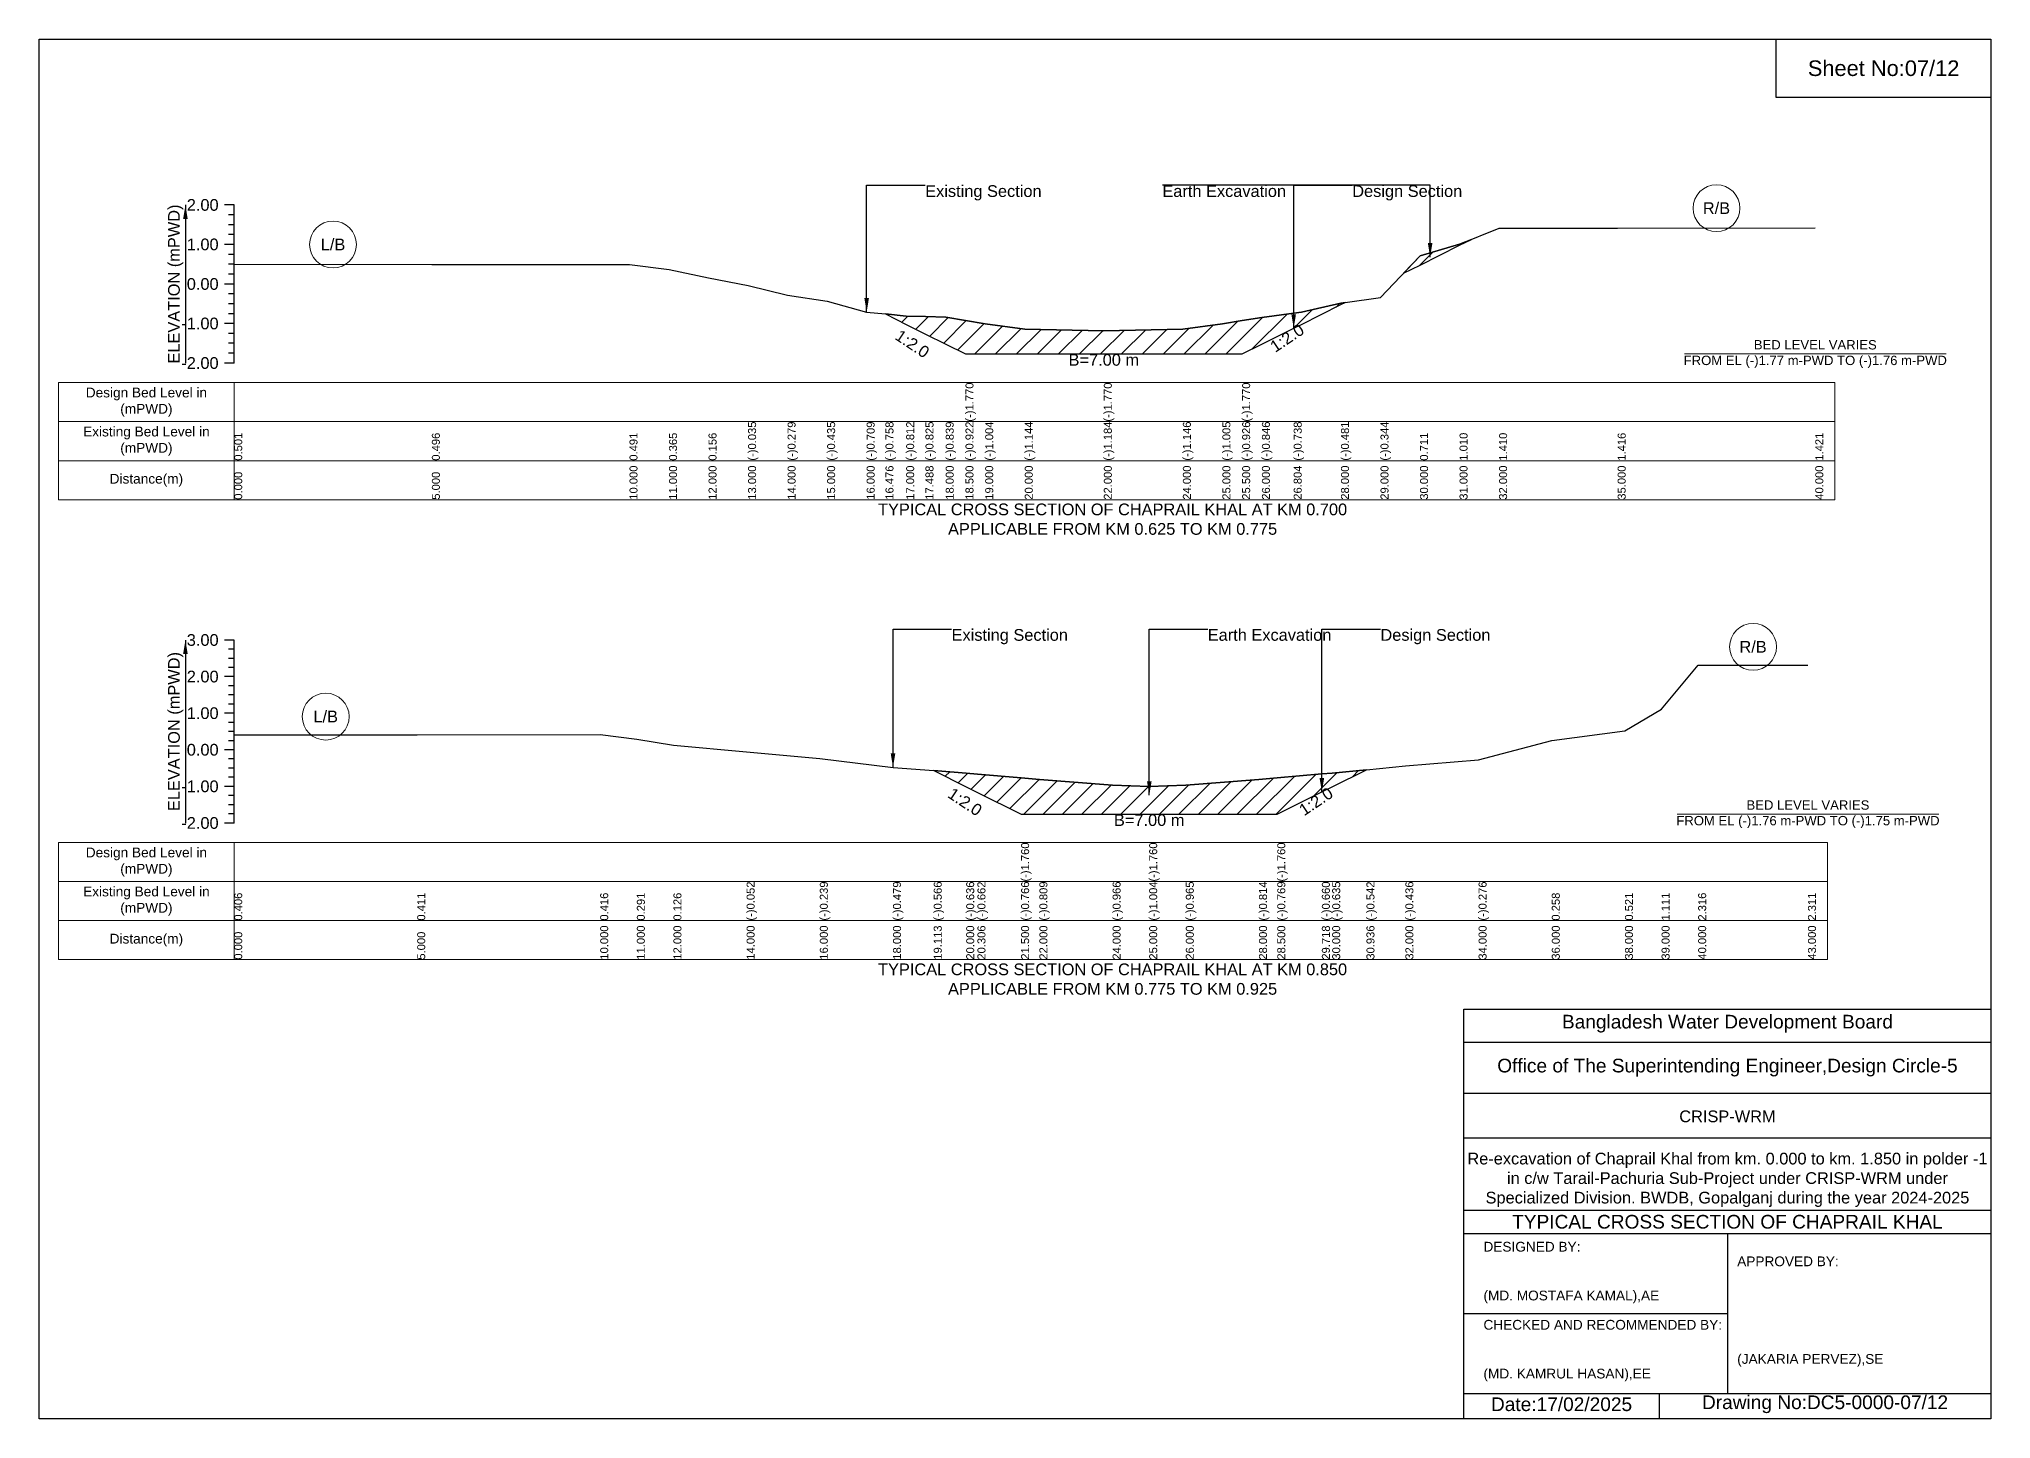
# Model space of a CAD drawing. Header units: inches. Extents: x 91000 to 218000, y -5656 to 0.
# Drawn here: x 160000 to 168000, y -5656 to 0 of the extents above; entities that cross this region are included whole.
import ezdxf

# ---------------------------------------------------------------- set-up
doc = ezdxf.new("R2010")
doc.units = ezdxf.units.IN
doc.header["$LTSCALE"] = 7
doc.header["$MEASUREMENT"] = 0
for name, color, linetype, lineweight in [('Cross section Data Border', 7, 'Continuous', 9), ('Cross Section Labels', 7, 'Continuous', 9), ('Existing_Bed_Level for Xsection', 7, 'Continuous', 25)]:
    doc.layers.add(name, color=color, linetype=linetype, lineweight=lineweight)
doc.styles.get("Standard").update_dxf_attribs({"font": 'arial.ttf'})
doc.dimstyles.get("Standard").update_dxf_attribs({"dimtxt": 0.18, "dimasz": 0.18, "dimexe": 0.18, "dimexo": 0.0625, "dimgap": 0.09, "dimtad": 0, "dimtih": 1, "dimtoh": 1, "dimdec": 4, "dimzin": 0, "dimdsep": 46, "dimtxsty": 'Standard', "dimcen": 0.09, "dimadec": 0, "dimazin": 0, "dimtfac": 1, "dimtdec": 4, "dimtofl": 0, "dimtmove": 0, "dimatfit": 3, "dimfxl": 1, "dimtolj": 1, "dimtzin": 0, "dimarcsym": 0})

msp = doc.modelspace()

# ---------------------------------------------------------------- hatches: boundary and pattern name
at = {"layer": 'Existing_Bed_Level for Xsection'}
h = msp.add_hatch(dxfattribs=at)
h.set_pattern_fill('ANSI31', color=256, scale=486, style=0)
h.paths.add_polyline_path([(165592.6, -960.1), (165660, -926.4), (165822, -845.4), (165870.6, -821.1), (165822, -840.6), (165660, -889)])
h = msp.add_hatch(dxfattribs=at)
h.set_pattern_fill('ANSI31', color=256, scale=486, style=0)
h.paths.add_polyline_path([(163469.1, -1127), (163554, -1169.4), (163633.1, -1209), (163716, -1250.4), (163797, -1290.9), (163878, -1290.9), (164040, -1290.9), (164364, -1290.9), (164688, -1290.9), (164850, -1290.9), (164931, -1290.9), (165012, -1250.4), (165142.2, -1185.3), (165174, -1169.4), (165336, -1088.4), (165353.4, -1079.7), (165336, -1082.1), (165174, -1119.5), (165142.2, -1123.8), (165012, -1141.2), (164931, -1154.1), (164850, -1167), (164688, -1189.8), (164364, -1196), (164040, -1189.5), (163878, -1166.8), (163797, -1153.5), (163716, -1140.1), (163633.1, -1137.9), (163554, -1135.7)])
h = msp.add_hatch(dxfattribs=at)
h.set_pattern_fill('ANSI31', color=256, scale=450, style=0)
h.paths.add_polyline_path([(163666.9, -2998.4), (163800, -3064.9), (163846, -3087.9), (164025, -3177.4), (164100, -3177.4), (164400, -3177.4), (164550, -3177.4), (164700, -3177.4), (165000, -3177.4), (165075, -3177.4), (165257.7, -3086), (165300, -3064.9), (165440.4, -2994.7), (165300, -3008.7), (165257.7, -3012.4), (165075, -3028.8), (165000, -3035.5), (164700, -3058.2), (164550, -3064), (164400, -3058.3), (164100, -3034.8), (164025, -3028.3), (163846, -3012.8), (163800, -3008.8)])

# ---------------------------------------------------------------- linework, layer by layer
for points in [[(160000, 0), (168000, 0), (168000, -5656), (160000, -5656)], [(167120, 0), (168000, 0), (168000, -240), (167120, -240)]]:
    msp.add_lwpolyline(points, close=True)
for points in [[(165840, -5656), (165840, -3976), (168000, -3976)], [(165840, -4112), (168000, -4112)], [(165840, -4320), (168000, -4320)], [(165840, -4504), (168000, -4504)], [(165840, -4800), (168000, -4800)], [(165840, -4896), (168000, -4896)], [(166920, -4896), (166920, -5552)], [(165840, -5224), (166920, -5224)], [(165840, -5552), (168000, -5552)], [(166640, -5552), (166640, -5656)]]:
    msp.add_lwpolyline(points)
at = {"layer": 'Cross section Data Border'}
for points in [[(160080, -1408.2), (167360, -1408.2), (167360, -1888.2), (160080, -1888.2)], [(160080, -3293.4), (167330, -3293.4), (167330, -3773.4), (160080, -3773.4)]]:
    msp.add_lwpolyline(points, close=True, dxfattribs=at)
for points in [[(160800, -1408.2), (160800, -1888.2)], [(160080, -1568.2), (167360, -1568.2)], [(160080, -1728.2), (167360, -1728.2)], [(160800, -3293.4), (160800, -3773.4)], [(160080, -3453.4), (167330, -3453.4)], [(160080, -3613.4), (167330, -3613.4)]]:
    msp.add_lwpolyline(points, dxfattribs=at)
at = {"layer": 'Cross Section Labels'}
for points in [[(166744.2, -1290.9), (167815.8, -1290.9)], [(166714.2, -3177.4), (167785.8, -3177.4)]]:
    msp.add_lwpolyline(points, dxfattribs=at)
for centre in [(166875, -693.4), (161205, -842.4), (167025, -2491.4), (161175, -2777.1)]:
    msp.add_circle(centre, 96, dxfattribs=at)
at = {"layer": 'Existing_Bed_Level for Xsection'}
for points in [[(160800, -680.2), (160760, -680.2)], [(160800, -1328.2), (160800, -1166.2), (160800, -1004.2), (160800, -842.2), (160800, -680.2)], [(160800, -720.7), (160776, -720.7)], [(160800, -761.2), (160776, -761.2)], [(160800, -923), (161610, -923.8), (162420, -924.7), (162582, -945.1), (162744, -978.9), (162906, -1009.9), (163068, -1049.4), (163230, -1074.7), (163392, -1119), (163469.1, -1127), (163554, -1135.7), (163633.1, -1137.9), (163716, -1140.1), (163797, -1153.5), (163797, -1153.5), (163878, -1166.8), (164040, -1189.5), (164364, -1196), (164364, -1196), (164688, -1189.8), (164850, -1167), (164931, -1154.1), (164931, -1154.1), (165012, -1141.2), (165142.2, -1123.8), (165174, -1119.5), (165336, -1082.1), (165353.4, -1079.7), (165498, -1059.9), (165660, -889), (165822, -840.6), (165984, -775.8), (166470, -774.8), (167280, -774)], [(160800, -842.2), (160760, -842.2)], [(160800, -801.7), (160776, -801.7)], [(160800, -882.7), (160776, -882.7)], [(160800, -923.2), (160776, -923.2)], [(160800, -1004.2), (160760, -1004.2)], [(160800, -963.7), (160776, -963.7)], [(160800, -1044.7), (160776, -1044.7)], [(160800, -1085.2), (160776, -1085.2)], [(160800, -1166.2), (160760, -1166.2)], [(160800, -1125.7), (160776, -1125.7)], [(160800, -1206.7), (160776, -1206.7)], [(160800, -1247.2), (160776, -1247.2)], [(160800, -1328.2), (160760, -1328.2)], [(160800, -1287.7), (160776, -1287.7)], [(160800, -2463.4), (160760, -2463.4)], [(160800, -3213.4), (160800, -3063.4), (160800, -2913.4), (160800, -2763.4), (160800, -2613.4), (160800, -2463.4)], [(160800, -2500.9), (160776, -2500.9)], [(160800, -2538.4), (160776, -2538.4)], [(160800, -2613.4), (160760, -2613.4)], [(160800, -2575.9), (160776, -2575.9)], [(160800, -2852.5), (161550, -2851.8), (162300, -2851), (162450, -2869.8), (162600, -2894.5), (162900, -2921.2), (163200, -2949.2), (163500, -2985.2), (163666.9, -2998.4), (163800, -3008.8), (163846, -3012.8), (164025, -3028.3), (164025, -3028.3), (164100, -3034.8), (164400, -3058.3), (164550, -3064), (164550, -3064), (164700, -3058.2), (165000, -3035.5), (165075, -3028.8), (165075, -3028.8), (165257.7, -3012.4), (165300, -3008.7), (165440.4, -2994.7), (165600, -2978.8), (165900, -2954.8), (166200, -2874.7), (166500, -2835.2), (166650, -2746.8), (166800, -2566), (167250, -2566.8)], [(160800, -2650.9), (160776, -2650.9)], [(160800, -2688.4), (160776, -2688.4)], [(160800, -2763.4), (160760, -2763.4)], [(160800, -2725.9), (160776, -2725.9)], [(160800, -2800.9), (160776, -2800.9)], [(160800, -2838.4), (160776, -2838.4)], [(160800, -2875.9), (160776, -2875.9)], [(160800, -2913.4), (160760, -2913.4)], [(160800, -2950.9), (160776, -2950.9)], [(160800, -2988.4), (160776, -2988.4)], [(160800, -3025.9), (160776, -3025.9)], [(160800, -3063.4), (160760, -3063.4)], [(160800, -3100.9), (160776, -3100.9)], [(160800, -3138.4), (160776, -3138.4)], [(160800, -3175.9), (160776, -3175.9)], [(160800, -3213.4), (160760, -3213.4)]]:
    msp.add_lwpolyline(points, dxfattribs=at)
for points in [[(165592.6, -960.1), (165660, -926.4), (165822, -845.4), (165870.6, -821.1), (165822, -840.6), (165660, -889)], [(163469.1, -1127), (163469.1, -1127), (163554, -1169.4), (163633.1, -1209), (163716, -1250.4), (163797, -1290.9), (163797, -1290.9), (163878, -1290.9), (164040, -1290.9), (164364, -1290.9), (164364, -1290.9), (164688, -1290.9), (164850, -1290.9), (164931, -1290.9), (164931, -1290.9), (165012, -1250.4), (165142.2, -1185.3), (165174, -1169.4), (165336, -1088.4), (165353.4, -1079.7), (165353.4, -1079.7), (165353.4, -1079.7), (165336, -1082.1), (165174, -1119.5), (165142.2, -1123.8), (165012, -1141.2), (164931, -1154.1), (164931, -1154.1), (164850, -1167), (164688, -1189.8), (164364, -1196), (164364, -1196), (164040, -1189.5), (163878, -1166.8), (163797, -1153.5), (163797, -1153.5), (163716, -1140.1), (163633.1, -1137.9), (163554, -1135.7), (163469.1, -1127)], [(163666.9, -2998.4), (163666.9, -2998.4), (163800, -3064.9), (163846, -3087.9), (164025, -3177.4), (164025, -3177.4), (164100, -3177.4), (164400, -3177.4), (164550, -3177.4), (164550, -3177.4), (164700, -3177.4), (165000, -3177.4), (165075, -3177.4), (165075, -3177.4), (165257.7, -3086), (165300, -3064.9), (165440.4, -2994.7), (165300, -3008.7), (165257.7, -3012.4), (165075, -3028.8), (165075, -3028.8), (165000, -3035.5), (164700, -3058.2), (164550, -3064), (164550, -3064), (164400, -3058.3), (164100, -3034.8), (164025, -3028.3), (164025, -3028.3), (163846, -3012.8), (163800, -3008.8), (163666.9, -2998.4)]]:
    msp.add_lwpolyline(points, close=True, dxfattribs=at)

# ---------------------------------------------------------------- texts
at = {"attachment_point": 5}
for s, insert, char_height in [('Sheet No:07/12', (167560, -120), 64), ('Bangladesh Water Development Board', (166920, -4036), 56), ('Office of The Superintending Engineer,Design Circle-5', (166920, -4216), 56)]:
    msp.add_mtext(s, dxfattribs=dict(at, insert=insert, char_height=char_height))
for s, insert, char_height, width, attachment_point in [('CRISP-WRM', (166920, -4416), 48, 2240, 5), ('Re-excavation of Chaprail Khal from km. 0.000 to km. 1.850 in polder -1  in c/w Tarail-Pachuria Sub-Project under CRISP-WRM under Specialized Division. BWDB, Gopalganj during the year 2024-2025', (166920, -4676), 48, 2160, 5), ('TYPICAL CROSS SECTION OF CHAPRAIL KHAL', (166920, -4848), 56, 2240, 5), ('DESIGNED BY:^J^J^J(MD. MOSTAFA KAMAL),AE', (165920, -5056), 40, 1120, 4), ('APPROVED BY:^J^J^J^J^J^J(JAKARIA PERVEZ),SE', (166960, -5216), 40, 1120, 4), ('CHECKED AND RECOMMENDED BY:^J^J^J(MD. KAMRUL HASAN),EE', (165920, -5376), 40, 1120, 4), ('Date:17/02/2025', (166240, -5596), 56, 1120, 5), ('Drawing No:DC5-0000-07/12', (167320, -5596), 56, 1760, 5)]:
    msp.add_mtext(s, dxfattribs=dict(insert=insert, char_height=char_height, width=width, attachment_point=attachment_point))
at = {"layer": 'Cross section Data Border', "char_height": 40, "width": 640, "attachment_point": 5}
for s, insert in [('Design Bed Level in (mPWD)', (160440, -1488.2)), ('Existing Bed Level in (mPWD)', (160440, -1648.2)), ('Distance(m)', (160440, -1808.2)), ('Design Bed Level in (mPWD)', (160440, -3373.4)), ('Existing Bed Level in (mPWD)', (160440, -3533.4)), ('Distance(m)', (160440, -3693.4))]:
    msp.add_mtext(s, dxfattribs=dict(at, insert=insert))
at = {"layer": 'Cross Section Labels'}
for s, insert, char_height, attachment_point in [('Existing Section', (163632, -599.2), 48, 1), ('Earth Excavation', (164604, -599.2), 48, 1), ('Design Section', (165382.2, -599.2), 48, 1), ('R/B', (166875, -693.4), 48, 5), ('L/B', (161205, -842.4), 48, 5), ('BED LEVEL VARIES ^JFROM EL (-)1.77 m-PWD TO (-)1.76 m-PWD', (167280, -1290.9), 38.4, 5), ('B=7.00 m', (164364, -1290.9), 48, 2), ('TYPICAL CROSS SECTION OF CHAPRAIL KHAL AT KM 0.700^JAPPLICABLE FROM KM 0.625 TO KM 0.775', (164400, -1968.2), 48, 5), ('Existing Section', (163740, -2418.4), 48, 1), ('Earth Excavation', (164790, -2418.4), 48, 1), ('Design Section', (165497.7, -2418.4), 48, 1), ('R/B', (167025, -2491.4), 48, 5), ('L/B', (161175, -2777.1), 48, 5), ('BED LEVEL VARIES ^JFROM EL (-)1.76 m-PWD TO (-)1.75 m-PWD', (167250, -3177.4), 38.4, 5), ('B=7.00 m', (164550, -3177.4), 48, 2), ('TYPICAL CROSS SECTION OF CHAPRAIL KHAL AT KM 0.850^JAPPLICABLE FROM KM 0.775 TO KM 0.925', (164400, -3853.4), 48, 5)]:
    msp.add_mtext(s, dxfattribs=dict(at, insert=insert, char_height=char_height, attachment_point=attachment_point))
at = {"layer": 'Cross Section Labels', "char_height": 48, "attachment_point": 2}
for insert, rotation in [((163592.6, -1229.2), 326.30993), ((165101.7, -1205.6), 33.69007), ((163808.5, -3106.6), 326.30993), ((165220.2, -3104.8), 33.69007)]:
    msp.add_mtext('1:2.0', dxfattribs=dict(at, insert=insert, rotation=rotation))
at = {"layer": 'Existing_Bed_Level for Xsection', "rotation": 90}
for s, insert, char_height, attachment_point in [('ELEVATION (mPWD)', (160560, -1004.2), 48, 5), ('(-)1.770', (163797, -1568.2), 32.8, 1), ('(-)1.770', (164364, -1568.2), 32.8, 1), ('(-)1.770', (164931, -1568.2), 32.8, 1), ('(-)0.035', (162906, -1728.2), 32.8, 1), ('(-)0.279', (163068, -1728.2), 32.8, 1), ('(-)0.435', (163230, -1728.2), 32.8, 1), ('(-)0.709', (163392, -1728.2), 32.8, 1), ('(-)0.758', (163469.1, -1728.2), 32.8, 1), ('(-)0.812', (163554, -1728.2), 32.8, 1), ('(-)0.825', (163633.1, -1728.2), 32.8, 1), ('(-)0.839', (163716, -1728.2), 32.8, 1), ('(-)0.922', (163797, -1728.2), 32.8, 1), ('(-)1.004', (163878, -1728.2), 32.8, 1), ('(-)1.144', (164040, -1728.2), 32.8, 1), ('(-)1.184', (164364, -1728.2), 32.8, 1), ('(-)1.146', (164688, -1728.2), 32.8, 1), ('(-)1.005', (164850, -1728.2), 32.8, 1), ('(-)0.926', (164931, -1728.2), 32.8, 1), ('(-)0.846', (165012, -1728.2), 32.8, 1), ('(-)0.738', (165142.2, -1728.2), 32.8, 1), ('(-)0.481', (165336, -1728.2), 32.8, 1), ('(-)0.344', (165498, -1728.2), 32.8, 1), ('0.501', (160800, -1728.2), 32.8, 1), ('0.496', (161610, -1728.2), 32.8, 1), ('0.491', (162420, -1728.2), 32.8, 1), ('0.365', (162582, -1728.2), 32.8, 1), ('0.156', (162744, -1728.2), 32.8, 1), ('0.711', (165660, -1728.2), 32.8, 1), ('1.010', (165822, -1728.2), 32.8, 1), ('1.410', (165984, -1728.2), 32.8, 1), ('1.416', (166470, -1728.2), 32.8, 1), ('1.421', (167280, -1728.2), 32.8, 1), ('10.000', (162420, -1888.2), 32.8, 1), ('11.000', (162582, -1888.2), 32.8, 1), ('12.000', (162744, -1888.2), 32.8, 1), ('13.000', (162906, -1888.2), 32.8, 1), ('14.000', (163068, -1888.2), 32.8, 1), ('15.000', (163230, -1888.2), 32.8, 1), ('16.000', (163392, -1888.2), 32.8, 1), ('16.476', (163469.1, -1888.2), 32.8, 1), ('17.000', (163554, -1888.2), 32.8, 1), ('17.488', (163633.1, -1888.2), 32.8, 1), ('18.000', (163716, -1888.2), 32.8, 1), ('18.500', (163797, -1888.2), 32.8, 1), ('19.000', (163878, -1888.2), 32.8, 1), ('20.000', (164040, -1888.2), 32.8, 1), ('22.000', (164364, -1888.2), 32.8, 1), ('24.000', (164688, -1888.2), 32.8, 1), ('25.000', (164850, -1888.2), 32.8, 1), ('25.500', (164931, -1888.2), 32.8, 1), ('26.000', (165012, -1888.2), 32.8, 1), ('26.804', (165142.2, -1888.2), 32.8, 1), ('28.000', (165336, -1888.2), 32.8, 1), ('29.000', (165498, -1888.2), 32.8, 1), ('30.000', (165660, -1888.2), 32.8, 1), ('31.000', (165822, -1888.2), 32.8, 1), ('32.000', (165984, -1888.2), 32.8, 1), ('35.000', (166470, -1888.2), 32.8, 1), ('40.000', (167280, -1888.2), 32.8, 1), ('0.000', (160800, -1888.2), 32.8, 1), ('5.000', (161610, -1888.2), 32.8, 1), ('ELEVATION (mPWD)', (160560, -2838.4), 48, 5), ('(-)1.760', (164025, -3453.4), 32.8, 1), ('(-)1.760', (164550, -3453.4), 32.8, 1), ('(-)1.760', (165075, -3453.4), 32.8, 1), ('0.406', (160800, -3613.4), 32.8, 1), ('0.411', (161550, -3613.4), 32.8, 1), ('0.416', (162300, -3613.4), 32.8, 1), ('0.291', (162450, -3613.4), 32.8, 1), ('0.126', (162600, -3613.4), 32.8, 1), ('(-)0.052', (162900, -3613.4), 32.8, 1), ('(-)0.239', (163200, -3613.4), 32.8, 1), ('(-)0.479', (163500, -3613.4), 32.8, 1), ('(-)0.566', (163666.9, -3613.4), 32.8, 1), ('(-)0.636', (163800, -3613.4), 32.8, 1), ('(-)0.662', (163846, -3613.4), 32.8, 1), ('(-)0.766', (164025, -3613.4), 32.8, 1), ('(-)0.809', (164100, -3613.4), 32.8, 1), ('(-)0.966', (164400, -3613.4), 32.8, 1), ('(-)1.004', (164550, -3613.4), 32.8, 1), ('(-)0.965', (164700, -3613.4), 32.8, 1), ('(-)0.814', (165000, -3613.4), 32.8, 1), ('(-)0.769', (165075, -3613.4), 32.8, 1), ('(-)0.660', (165257.7, -3613.4), 32.8, 1), ('(-)0.635', (165300, -3613.4), 32.8, 1), ('(-)0.542', (165440.4, -3613.4), 32.8, 1), ('(-)0.436', (165600, -3613.4), 32.8, 1), ('(-)0.276', (165900, -3613.4), 32.8, 1), ('0.258', (166200, -3613.4), 32.8, 1), ('0.521', (166500, -3613.4), 32.8, 1), ('1.111', (166650, -3613.4), 32.8, 1), ('2.316', (166800, -3613.4), 32.8, 1), ('2.311', (167250, -3613.4), 32.8, 1), ('0.000', (160800, -3773.4), 32.8, 1), ('5.000', (161550, -3773.4), 32.8, 1), ('10.000', (162300, -3773.4), 32.8, 1), ('11.000', (162450, -3773.4), 32.8, 1), ('12.000', (162600, -3773.4), 32.8, 1), ('14.000', (162900, -3773.4), 32.8, 1), ('16.000', (163200, -3773.4), 32.8, 1), ('18.000', (163500, -3773.4), 32.8, 1), ('19.113', (163666.9, -3773.4), 32.8, 1), ('20.000', (163800, -3773.4), 32.8, 1), ('20.306', (163846, -3773.4), 32.8, 1), ('21.500', (164025, -3773.4), 32.8, 1), ('22.000', (164100, -3773.4), 32.8, 1), ('24.000', (164400, -3773.4), 32.8, 1), ('25.000', (164550, -3773.4), 32.8, 1), ('26.000', (164700, -3773.4), 32.8, 1), ('28.000', (165000, -3773.4), 32.8, 1), ('28.500', (165075, -3773.4), 32.8, 1), ('29.718', (165257.7, -3773.4), 32.8, 1), ('30.000', (165300, -3773.4), 32.8, 1), ('30.936', (165440.4, -3773.4), 32.8, 1), ('32.000', (165600, -3773.4), 32.8, 1), ('34.000', (165900, -3773.4), 32.8, 1), ('36.000', (166200, -3773.4), 32.8, 1), ('38.000', (166500, -3773.4), 32.8, 1), ('39.000', (166650, -3773.4), 32.8, 1), ('40.000', (166800, -3773.4), 32.8, 1), ('43.000', (167250, -3773.4), 32.8, 1)]:
    msp.add_mtext(s, dxfattribs=dict(at, insert=insert, char_height=char_height, attachment_point=attachment_point))
at = {"layer": 'Existing_Bed_Level for Xsection', "char_height": 48, "attachment_point": 6}
for s, insert in [('2.00', (160736, -680.2)), ('1.00', (160736, -842.2)), ('0.00', (160736, -1004.2)), ('-1.00', (160736, -1166.2)), ('-2.00', (160736, -1328.2)), ('3.00', (160736, -2463.4)), ('2.00', (160736, -2613.4)), ('1.00', (160736, -2763.4)), ('0.00', (160736, -2913.4)), ('-1.00', (160736, -3063.4)), ('-2.00', (160736, -3213.4))]:
    msp.add_mtext(s, dxfattribs=dict(at, insert=insert))

# ---------------------------------------------------------------- leaders
at = {"layer": 'Cross Section Labels', "annotation_type": 0, "has_hookline": 1}
for points, hookline_direction, text_width in [([(163392, -1119), (163392, -599.2), (163631.9, -599.2)], 0, 467.2), ([(165701.4, -893.4), (165701.4, -599.2), (164604.1, -599.2)], 1, 497), ([(165142.2, -1185.3), (165142.2, -599.2), (165382.1, -599.2)], 0, 441.2), ([(163500, -2985.2), (163500, -2418.4), (163739.9, -2418.4)], 0, 467.2), ([(164550.5, -3099.8), (164550.5, -2418.4), (164789.9, -2418.4)], 0, 497), ([(165257.7, -3086), (165257.7, -2418.4), (165497.6, -2418.4)], 0, 441.2)]:
    msp.add_leader(points, dimstyle='Standard', override={"dimasz": 57.6}, dxfattribs=dict(at, hookline_direction=hookline_direction, text_width=text_width))
at = {"layer": 'Existing_Bed_Level for Xsection'}
for points in [[(160600, -680.2), (160600, -1328.2)], [(160600, -2463.4), (160600, -3213.4)]]:
    msp.add_leader(points, dimstyle='Standard', override={"dimasz": 57.6}, dxfattribs=at)

doc.saveas('drawing.dxf')
